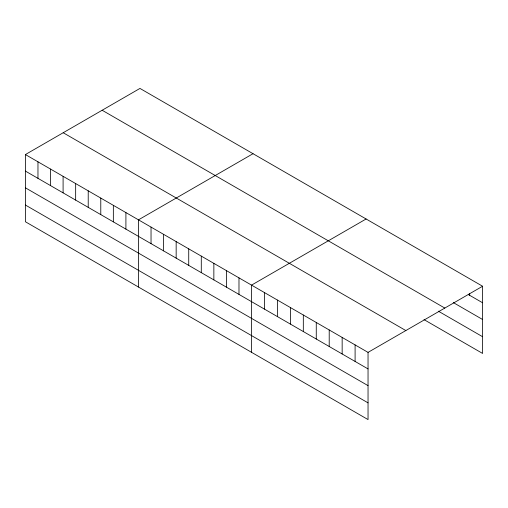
<?xml version="1.0" encoding="UTF-8"?>
<svg xmlns="http://www.w3.org/2000/svg" width="508" height="508" viewBox="0 0 508 508"><rect width="100%" height="100%" fill="white"/><g stroke="black" fill="none" stroke-linecap="round" stroke-linejoin="round"><path stroke-width="0.76" d="M25.4 154.559L368.04 352.381L368.04 419.576L25.4 221.755L25.4 154.559L139.96 88.424L482.6 286.245L482.6 353.441L424.009 319.615M253.028 153.702L138.474 219.843L138.474 287.039M366.103 218.986L251.543 285.121L251.543 352.317M368.04 352.381L482.6 286.245M468.293 294.513L482.6 302.774M453.307 302.577L482.6 319.494M102.152 110.249L444.798 308.07M438.315 311.156L482.6 336.721M63.202 132.734L405.848 330.556M25.4 171.088L368.04 368.916M25.4 187.808L368.04 385.635M25.4 205.035L368.04 402.857M469.659 293.726L469.659 295.3M355.098 344.907L355.098 361.442M342.157 337.439L342.157 353.968M329.209 329.965L329.209 346.494M316.268 322.491L316.268 339.02M303.32 315.017L303.32 331.546M290.379 307.543L290.379 324.072M277.431 300.069L277.431 316.598M264.49 292.595L264.49 309.124M238.982 277.87L238.982 294.399M226.416 270.618L226.416 287.147M213.855 263.36L213.855 279.895M201.289 256.108L201.289 272.637M188.728 248.856L188.728 265.386M176.162 241.605L176.162 258.134M163.601 234.347L163.601 250.882M151.035 227.095L151.035 243.624M125.908 212.585L125.908 229.121M113.347 205.334L113.347 221.863M100.781 198.082L100.781 214.611M88.221 190.83L88.221 207.359M75.654 183.572L75.654 200.108M63.094 176.32L63.094 192.85M50.527 169.069L50.527 185.598M37.967 161.811L37.967 178.346"/></g></svg>
